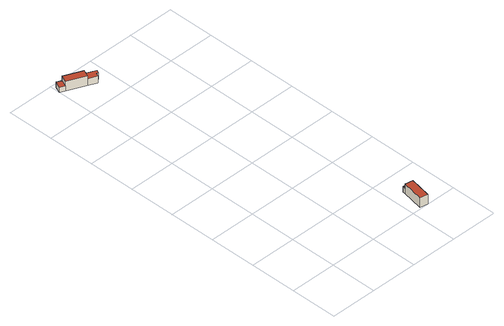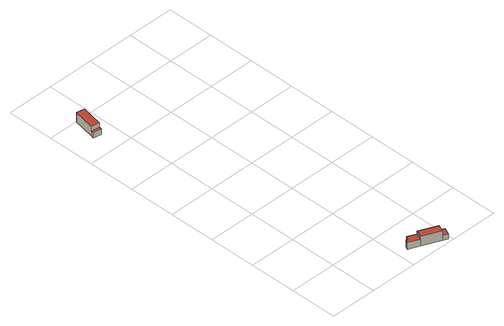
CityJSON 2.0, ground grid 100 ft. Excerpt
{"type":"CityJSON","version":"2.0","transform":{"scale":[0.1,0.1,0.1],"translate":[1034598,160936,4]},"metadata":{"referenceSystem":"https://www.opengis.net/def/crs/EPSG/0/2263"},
"CityObjects":{
"building1":{"type":"Building","attributes":{"name":"Bldg_2210012627","BIN":"4297280"},"geometry":[{"type":"MultiSurface","lod":"2","boundaries":[[[0,1,2,3,4,5]],[[6,7,8,9]],[[10,11,12,13]],[[14,15,16,17,18,19,20,21,22,23]],[[12,7,6,13]],[[0,9,8,1]],[[0,5,23,22]],[[6,9,22,21]],[[10,13,21,20]],[[11,10,20,19]],[[12,11,19,18]],[[8,7,18,17]],[[2,1,17,16]],[[3,2,16,15]],[[4,3,15,14]],[[5,4,14,23]]],"semantics":{"surfaces":[{"type":"RoofSurface","BIN":"4297280"},{"type":"GroundSurface"},{"type":"WallSurface"}],"values":[0,0,0,1,2,2,2,2,2,2,2,2,2,2,2,2]}}]},
"building2":{"type":"Building","attributes":{"name":"Bldg_2210003018","BIN":"4297381"},"geometry":[{"type":"MultiSurface","lod":"2","boundaries":[[[24,25,26,27]],[[28,29,30,31]],[[32,33,34,35,36,37]],[[29,24,27,30]],[[28,31,37,36]],[[29,28,36,35]],[[25,24,35,34]],[[26,25,34,33]],[[27,26,33,32]],[[31,30,32,37]]],"semantics":{"surfaces":[{"type":"RoofSurface","BIN":"4297381"},{"type":"GroundSurface"},{"type":"WallSurface"}],"values":[0,0,1,2,2,2,2,2,2,2]}}]}
},
"vertices":[
[552,6709,162],[489,6565,162],[673,6483,162],[705,6556,162],[743,6539,162],[775,6610,162],[170,6877,228],[106,6733,228],[489,6565,228],[552,6709,228],[68,6922,125],[5,6778,125],[106,6733,125],[170,6877,125],[743,6539,7],[705,6556,7],[673,6483,7],[489,6565,7],[106,6733,7],[5,6778,7],[68,6922,7],[170,6877,7],[552,6709,7],[775,6610,7],
[2285,498,230],[2198,40,230],[2365,9,230],[2452,467,230],[2296,558,130],[2285,498,130],[2452,467,130],[2463,526,130],[2452,467,10],[2365,9,10],[2198,40,10],[2285,498,10],[2296,558,10],[2463,526,10]
]}
